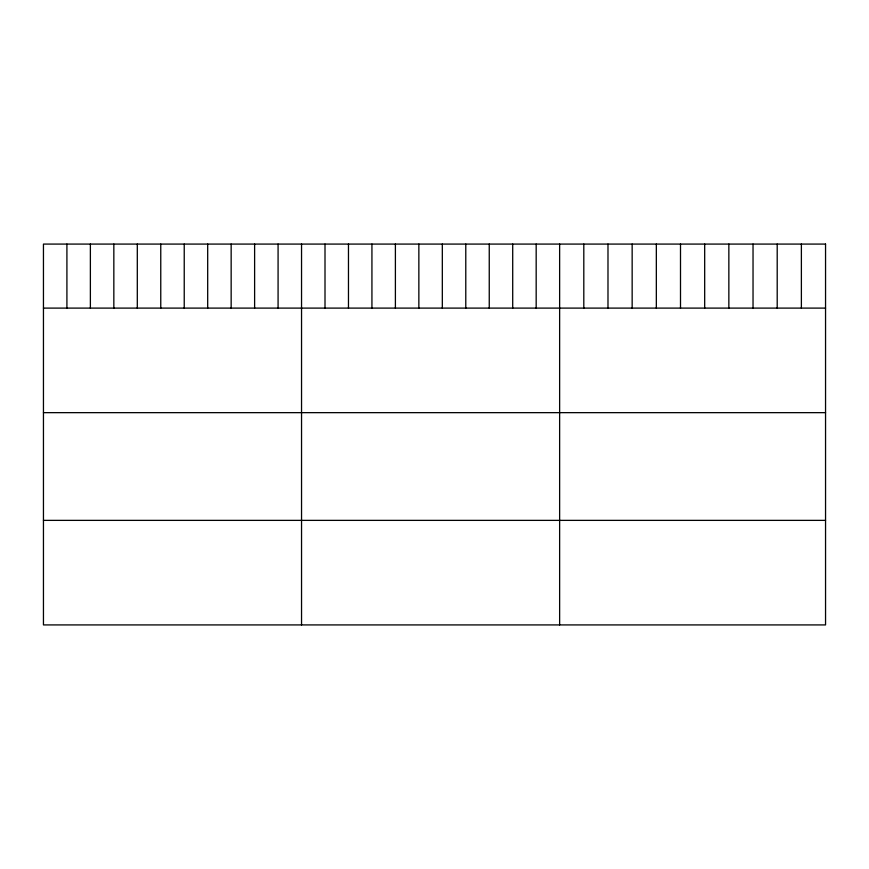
<?xml version="1.0" encoding="UTF-8"?>
<svg xmlns="http://www.w3.org/2000/svg" width="869" height="869" viewBox="0 0 869 869"><rect width="100%" height="100%" fill="white"/><g stroke="black" fill="none" stroke-linecap="round" stroke-linejoin="round"><path stroke-width="1.3" d="M43.45 308.104L825.55 308.104M43.45 412.656L825.55 412.656M43.45 520.368L825.55 520.368M801.381 244.08L801.381 308.104M777.201 244.08L777.201 308.104M753.032 244.08L753.032 308.104M728.852 244.08L728.852 308.104M704.683 244.08L704.683 308.104M680.503 244.08L680.503 308.104M656.334 244.08L656.334 308.104M632.154 244.08L632.154 308.104M607.985 244.08L607.985 308.104M583.805 244.08L583.805 308.104M559.636 244.08L559.636 624.92M536.173 244.08L536.173 308.104M512.71 244.08L512.71 308.104M489.247 244.08L489.247 308.104M465.784 244.08L465.784 308.104M442.321 244.08L442.321 308.104M418.858 244.08L418.858 308.104M395.395 244.08L395.395 308.104M371.932 244.08L371.932 308.104M348.469 244.08L348.469 308.104M325.006 244.08L325.006 308.104M301.543 244.08L301.543 624.92M278.08 244.08L278.08 308.104M254.617 244.08L254.617 308.104M231.154 244.08L231.154 308.104M207.691 244.08L207.691 308.104M184.228 244.08L184.228 308.104M160.765 244.08L160.765 308.104M137.302 244.08L137.302 308.104M113.839 244.08L113.839 308.104M90.376 244.08L90.376 308.104M66.913 244.08L66.913 308.104M825.55 244.08L43.45 244.08L43.45 624.92L825.55 624.92L825.55 244.08"/></g></svg>
